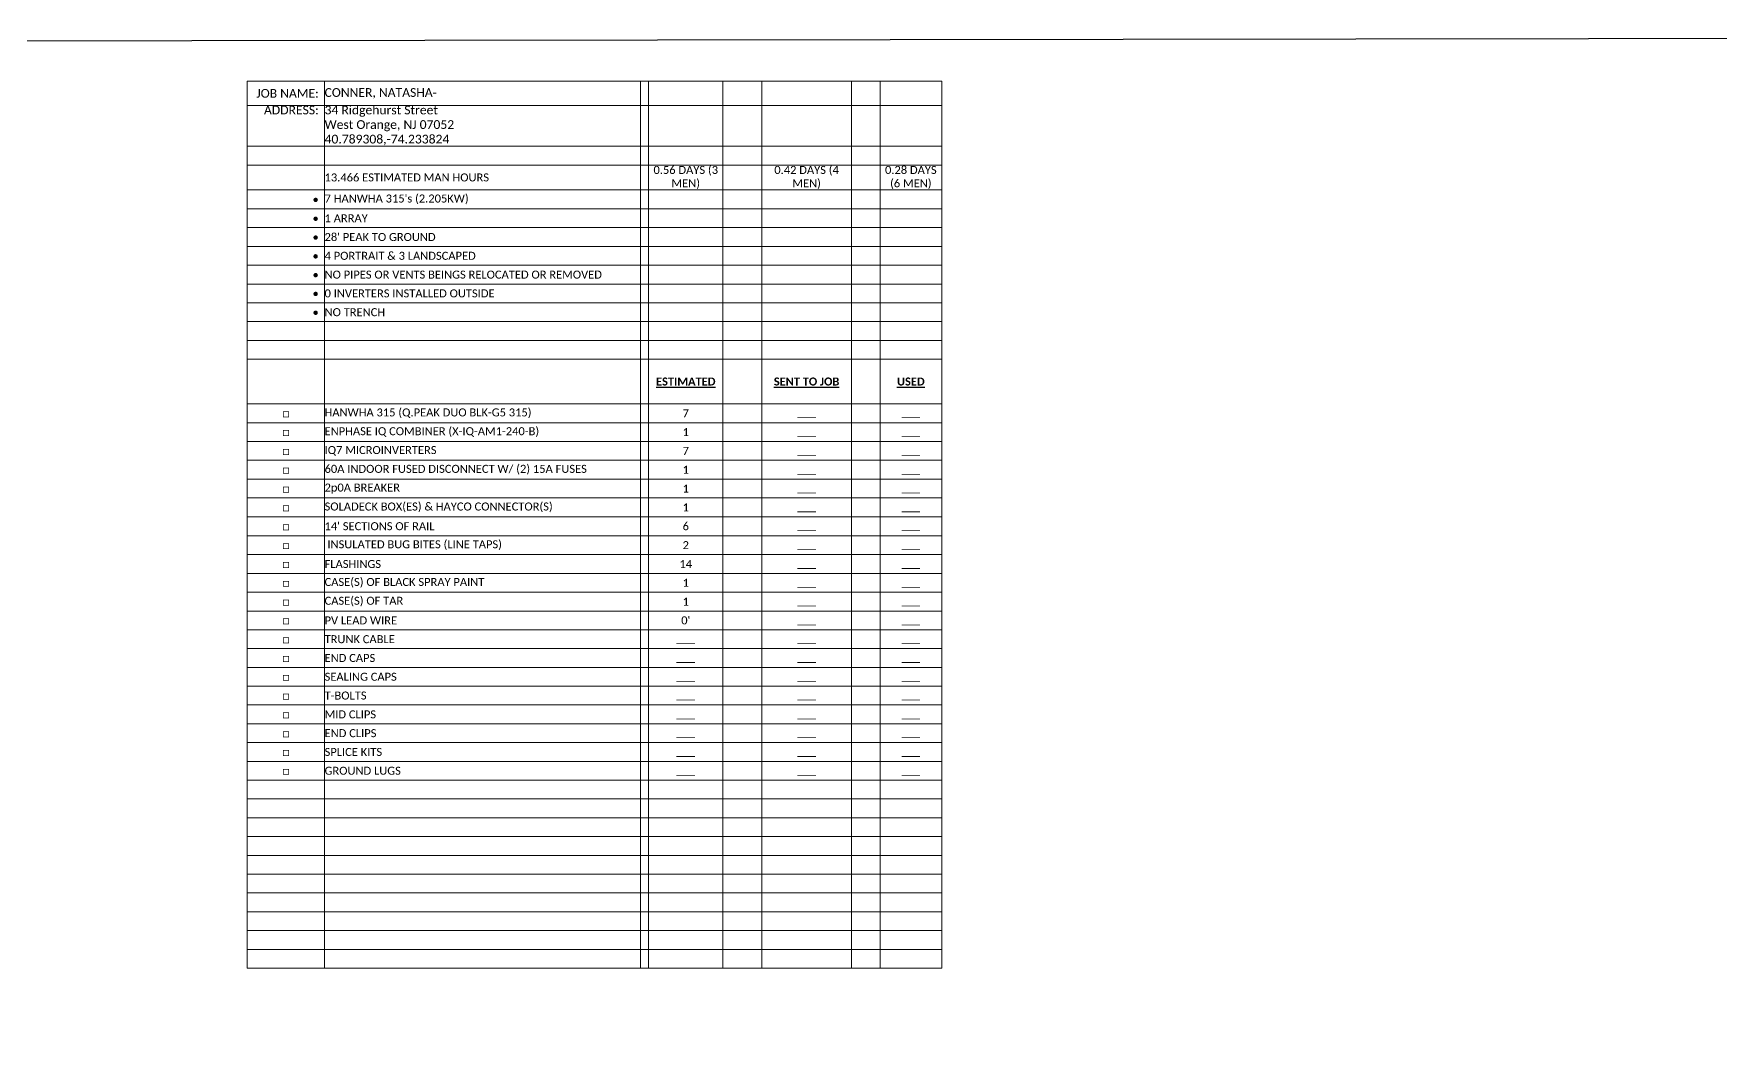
# Model space of a CAD drawing. Header units: feet. Extents: x -13431 to 10768, y 10829 to 29871.
# Drawn here: x 3925 to 4505, y 17239 to 17589 of the extents above; entities that cross this region are included whole.
import ezdxf

# ---------------------------------------------------------------- set-up
doc = ezdxf.new("R2010")
doc.units = ezdxf.units.FT
doc.header["$MEASUREMENT"] = 0
doc.layers.add('LOCKED (NO PRINT)', color=7, linetype='Continuous', plot=False)
doc.styles.get("Standard").update_dxf_attribs({"font": 'CALIBRI.TTF'})

# ---------------------------------------------------------------- blocks, each defined once
blk = doc.blocks.new('*T72')
at = {"layer": 'Defpoints', "color": 8, "linetype": 'ByBlock', "lineweight": 0, "transparency": 16777216}
for p, q in [((0, 0), (238.64, 0)), ((0, 0), (0, -304.92)), ((26.58, 0), (26.58, -304.92)), ((135.2, 0), (135.2, -304.92)), ((137.95, 0), (137.95, -304.92)), ((163.46, 0), (163.46, -304.92)), ((176.81, 0), (176.81, -304.92)), ((207.62, 0), (207.62, -304.92)), ((217.45, 0), (217.45, -304.92)), ((238.64, 0), (238.64, -304.92)), ((0, -8.44), (238.64, -8.44)), ((0, -22.38), (238.64, -22.38)), ((0, -28.85), (238.64, -28.85)), ((0, -37.41), (238.64, -37.41)), ((0, -43.92), (238.64, -43.92)), ((0, -50.38), (238.64, -50.38)), ((0, -56.84), (238.64, -56.84)), ((0, -63.3), (238.64, -63.3)), ((0, -69.76), (238.64, -69.76)), ((0, -76.22), (238.64, -76.22)), ((0, -82.68), (238.64, -82.68)), ((0, -89.15), (238.64, -89.15)), ((0, -95.61), (238.64, -95.61)), ((0, -110.95), (238.64, -110.95)), ((0, -117.42), (238.64, -117.42)), ((0, -123.88), (238.64, -123.88)), ((0, -130.34), (238.64, -130.34)), ((0, -136.84), (238.64, -136.84)), ((0, -143.3), (238.64, -143.3)), ((0, -149.77), (238.64, -149.77)), ((0, -156.27), (238.64, -156.27)), ((0, -162.78), (238.64, -162.78)), ((0, -169.24), (238.64, -169.24)), ((0, -175.7), (238.64, -175.7)), ((0, -182.16), (238.64, -182.16)), ((0, -188.62), (238.64, -188.62)), ((0, -195.08), (238.64, -195.08)), ((0, -201.54), (238.64, -201.54)), ((0, -208), (238.64, -208)), ((0, -214.46), (238.64, -214.46)), ((0, -220.93), (238.64, -220.93)), ((0, -227.39), (238.64, -227.39)), ((0, -233.85), (238.64, -233.85)), ((0, -240.31), (238.64, -240.31)), ((0, -246.77), (238.64, -246.77)), ((0, -253.23), (238.64, -253.23)), ((0, -259.69), (238.64, -259.69)), ((0, -266.15), (238.64, -266.15)), ((0, -272.61), (238.64, -272.61)), ((0, -279.08), (238.64, -279.08)), ((0, -285.54), (238.64, -285.54)), ((0, -292), (238.64, -292)), ((0, -298.46), (238.64, -298.46)), ((0, -304.92), (238.64, -304.92))]:
    blk.add_line(p, q, dxfattribs=at)
at = {"color": 0, "transparency": 16777216}
for s, insert, char_height, width, attachment_point in [('{\\fCalibri|b0|i0|c0;JOB NAME:', (24.58, -4.22), 3, 22.5823, 6), ('{\\fCalibri|b0|i0|c0;CONNER, NATASHA-', (26.58, -4.22), 3, 108.6174, 4), ('{\\fCalibri|b0|i0|c0;', (136.57, -4.22), 2.75, 2.75, 5), ('{\\fCalibri|b0|i0|c0;', (150.7, -4.22), 2.75, 25.5067, 5), ('{\\fCalibri|b0|i0|c0;', (170.14, -4.22), 2.75, 13.3575, 5), ('{\\fCalibri|b0|i0|c0;', (192.22, -4.22), 2.75, 30.8085, 5), ('{\\fCalibri|b0|i0|c0;', (212.53, -4.22), 2.75, 9.8234, 5), ('{\\fCalibri|b0|i0|c0;', (228.04, -4.22), 2.75, 21.1922, 5), ('{\\fCalibri|b0|i0|c0;ADDRESS:', (24.58, -8.44), 3, 22.5823, 3), ('{\\fCalibri|b0|i0|c0;34 Ridgehurst Street^JWest Orange, NJ 07052^J40.789308,-74.233824', (26.58, -8.44), 3, 108.6174, 1), ('{\\fCalibri|b0|i0|c0;', (136.57, -15.41), 2.75, 2.75, 5), ('{\\fCalibri|b0|i0|c0;', (150.7, -15.41), 2.75, 25.5067, 5), ('{\\fCalibri|b0|i0|c0;', (170.14, -15.41), 2.75, 13.3575, 5), ('{\\fCalibri|b0|i0|c0;', (192.22, -15.41), 2.75, 30.8085, 5), ('{\\fCalibri|b0|i0|c0;', (212.53, -15.41), 2.75, 9.8234, 5), ('{\\fCalibri|b0|i0|c0;', (228.04, -15.41), 2.75, 21.1922, 5), ('{\\fCalibri|b0|i0|c0;', (24.58, -25.62), 2.75, 22.5823, 6), ('{\\fCalibri|b0|i0|c0;', (26.58, -25.62), 2.75, 108.6174, 4), ('{\\fCalibri|b0|i0|c0;', (136.57, -25.62), 2.75, 2.75, 5), ('{\\fCalibri|b0|i0|c0;0.56 DAYS (3 MEN)', (150.7, -33.13), 2.75, 25.5067, 5), ('{\\fCalibri|b0|i0|c0;', (150.7, -25.62), 2.75, 25.5067, 5), ('{\\fCalibri|b0|i0|c0;', (170.14, -25.62), 2.75, 13.3575, 5), ('{\\fCalibri|b0|i0|c0;0.42 DAYS (4 MEN)', (192.22, -33.13), 2.75, 30.8085, 5), ('{\\fCalibri|b0|i0|c0;', (192.22, -25.62), 2.75, 30.8085, 5), ('{\\fCalibri|b0|i0|c0;', (212.53, -25.62), 2.75, 9.8234, 5), ('{\\fCalibri|b0|i0|c0;', (228.04, -25.62), 2.75, 21.1922, 5), ('{\\fCalibri|b0|i0|c0;', (24.58, -33.13), 2.75, 22.5823, 6), ('{\\fCalibri|b0|i0|c0;13.466 ESTIMATED MAN HOURS', (26.58, -33.13), 2.75, 108.6174, 4), ('{\\fCalibri|b0|i0|c0;', (136.57, -33.13), 2.75, 2.75, 5), ('{\\fCalibri|b0|i0|c0;', (170.14, -33.13), 2.75, 13.3575, 5), ('{\\fCalibri|b0|i0|c0;', (212.53, -33.13), 2.75, 9.8234, 5), ('{\\fCalibri|b0|i0|c0;0.28 DAYS (6 MEN)', (228.04, -33.13), 2.75, 21.1922, 5), ('{\\fCalibri|b0|i0|c0;•', (24.58, -40.66), 2.75, 22.5823, 6), ("{\\fCalibri|b0|i0|c0;7 HANWHA 315's (2.205KW)", (26.58, -40.66), 2.75, 108.6174, 4), ('{\\fCalibri|b0|i0|c0;1 ARRAY', (26.58, -47.15), 2.75, 108.6174, 4), ('{\\fCalibri|b0|i0|c0;', (136.57, -40.66), 2.75, 2.75, 5), ('{\\fCalibri|b0|i0|c0;', (150.7, -40.66), 2.75, 25.5067, 5), ('{\\fCalibri|b0|i0|c0;', (170.14, -40.66), 2.75, 13.3575, 5), ('{\\fCalibri|b0|i0|c0;', (192.22, -40.66), 2.75, 30.8085, 5), ('{\\fCalibri|b0|i0|c0;', (212.53, -40.66), 2.75, 9.8234, 5), ('{\\fCalibri|b0|i0|c0;', (228.04, -40.66), 2.75, 21.1922, 5), ('{\\fCalibri|b0|i0|c0;•', (24.58, -47.15), 2.75, 22.5823, 6), ("{\\fCalibri|b0|i0|c0;28' PEAK TO GROUND", (26.58, -53.61), 2.75, 108.6174, 4), ('{\\fCalibri|b0|i0|c0;', (136.57, -47.15), 2.75, 2.75, 5), ('{\\fCalibri|b0|i0|c0;', (150.7, -47.15), 2.75, 25.5067, 5), ('{\\fCalibri|b0|i0|c0;', (170.14, -47.15), 2.75, 13.3575, 5), ('{\\fCalibri|b0|i0|c0;', (192.22, -47.15), 2.75, 30.8085, 5), ('{\\fCalibri|b0|i0|c0;', (212.53, -47.15), 2.75, 9.8234, 5), ('{\\fCalibri|b0|i0|c0;', (228.04, -47.15), 2.75, 21.1922, 5), ('{\\fCalibri|b0|i0|c0;•', (24.58, -53.61), 2.75, 22.5823, 6), ('{\\fCalibri|b0|i0|c0;', (136.57, -53.61), 2.75, 2.75, 5), ('{\\fCalibri|b0|i0|c0;', (150.7, -53.61), 2.75, 25.5067, 5), ('{\\fCalibri|b0|i0|c0;', (170.14, -53.61), 2.75, 13.3575, 5), ('{\\fCalibri|b0|i0|c0;', (192.22, -53.61), 2.75, 30.8085, 5), ('{\\fCalibri|b0|i0|c0;', (212.53, -53.61), 2.75, 9.8234, 5), ('{\\fCalibri|b0|i0|c0;', (228.04, -53.61), 2.75, 21.1922, 5), ('{\\fCalibri|b0|i0|c0;•', (24.58, -60.07), 2.75, 22.5823, 6), ('{\\fCalibri|b0|i0|c0;4 PORTRAIT & 3 LANDSCAPED', (26.58, -60.07), 2.75, 108.6174, 4), ('{\\fCalibri|b0|i0|c0;', (136.57, -60.07), 2.75, 2.75, 5), ('{\\fCalibri|b0|i0|c0;', (150.7, -60.07), 2.75, 25.5067, 5), ('{\\fCalibri|b0|i0|c0;', (170.14, -60.07), 2.75, 13.3575, 5), ('{\\fCalibri|b0|i0|c0;', (192.22, -60.07), 2.75, 30.8085, 5), ('{\\fCalibri|b0|i0|c0;', (212.53, -60.07), 2.75, 9.8234, 5), ('{\\fCalibri|b0|i0|c0;', (228.04, -60.07), 2.75, 21.1922, 5), ('{\\fCalibri|b0|i0|c0;•', (24.58, -66.53), 2.75, 22.5823, 6), ('{\\fCalibri|b0|i0|c0;NO PIPES OR VENTS BEINGS RELOCATED OR REMOVED', (26.58, -66.53), 2.75, 108.6174, 4), ('{\\fCalibri|b0|i0|c0;', (136.57, -66.53), 2.75, 2.75, 5), ('{\\fCalibri|b0|i0|c0;', (150.7, -66.53), 2.75, 25.5067, 5), ('{\\fCalibri|b0|i0|c0;', (170.14, -66.53), 2.75, 13.3575, 5), ('{\\fCalibri|b0|i0|c0;', (192.22, -66.53), 2.75, 30.8085, 5), ('{\\fCalibri|b0|i0|c0;', (212.53, -66.53), 2.75, 9.8234, 5), ('{\\fCalibri|b0|i0|c0;', (228.04, -66.53), 2.75, 21.1922, 5), ('{\\fCalibri|b0|i0|c0;•', (24.58, -72.99), 2.75, 22.5823, 6), ('{\\fCalibri|b0|i0|c0;0 INVERTERS INSTALLED OUTSIDE', (26.58, -72.99), 2.75, 108.6174, 4), ('{\\fCalibri|b0|i0|c0;', (136.57, -72.99), 2.75, 2.75, 5), ('{\\fCalibri|b0|i0|c0;', (150.7, -72.99), 2.75, 25.5067, 5), ('{\\fCalibri|b0|i0|c0;', (170.14, -72.99), 2.75, 13.3575, 5), ('{\\fCalibri|b0|i0|c0;', (192.22, -72.99), 2.75, 30.8085, 5), ('{\\fCalibri|b0|i0|c0;', (212.53, -72.99), 2.75, 9.8234, 5), ('{\\fCalibri|b0|i0|c0;', (228.04, -72.99), 2.75, 21.1922, 5), ('{\\fCalibri|b0|i0|c0;•', (24.58, -79.45), 2.75, 22.5823, 6), ('{\\fCalibri|b0|i0|c0;NO TRENCH', (26.58, -79.45), 2.75, 108.6174, 4), ('{\\fCalibri|b0|i0|c0;', (136.57, -79.45), 2.75, 2.75, 5), ('{\\fCalibri|b0|i0|c0;', (150.7, -79.45), 2.75, 25.5067, 5), ('{\\fCalibri|b0|i0|c0;', (170.14, -79.45), 2.75, 13.3575, 5), ('{\\fCalibri|b0|i0|c0;', (192.22, -79.45), 2.75, 30.8085, 5), ('{\\fCalibri|b0|i0|c0;', (212.53, -79.45), 2.75, 9.8234, 5), ('{\\fCalibri|b0|i0|c0;', (228.04, -79.45), 2.75, 21.1922, 5), ('{\\fCalibri|b0|i0|c0;', (24.58, -85.91), 2.75, 22.5823, 6), ('{\\fCalibri|b0|i0|c0;', (26.58, -85.91), 2.75, 108.6174, 4), ('{\\fCalibri|b0|i0|c0;', (136.57, -85.91), 2.75, 2.75, 5), ('{\\fCalibri|b0|i0|c0;', (150.7, -85.91), 2.75, 25.5067, 5), ('{\\fCalibri|b0|i0|c0;', (170.14, -85.91), 2.75, 13.3575, 5), ('{\\fCalibri|b0|i0|c0;', (192.22, -85.91), 2.75, 30.8085, 5), ('{\\fCalibri|b0|i0|c0;', (212.53, -85.91), 2.75, 9.8234, 5), ('{\\fCalibri|b0|i0|c0;', (228.04, -85.91), 2.75, 21.1922, 5), ('{\\fCalibri|b0|i0|c0;', (24.58, -92.38), 2.75, 22.5823, 6), ('{\\fCalibri|b0|i0|c0;', (26.58, -92.38), 2.75, 108.6174, 4), ('{\\fCalibri|b0|i0|c0;', (136.57, -92.38), 2.75, 2.75, 5), ('{\\fCalibri|b0|i0|c0;', (150.7, -92.38), 2.75, 25.5067, 5), ('{\\fCalibri|b0|i0|c0;', (170.14, -92.38), 2.75, 13.3575, 5), ('{\\fCalibri|b0|i0|c0;', (192.22, -92.38), 2.75, 30.8085, 5), ('{\\fCalibri|b0|i0|c0;', (212.53, -92.38), 2.75, 9.8234, 5), ('{\\fCalibri|b0|i0|c0;', (228.04, -92.38), 2.75, 21.1922, 5), ('{\\fCalibri|b0|i0|c0;', (13.29, -103.28), 2.75, 22.5823, 5), ('{\\fCalibri|b0|i0|c0;', (26.58, -103.28), 2.75, 108.6174, 4), ('{\\fCalibri|b0|i0|c0;', (136.57, -103.28), 2.75, 2.75, 5), ('{\\fCalibri|b1|i0|c0;\\LESTIMATED', (150.7, -103.28), 2.75, 25.5067, 5), ('{\\fCalibri|b0|i0|c0;', (170.14, -103.28), 2.75, 13.3575, 5), ('{\\fCalibri|b1|i0|c0;\\LSENT TO JOB', (192.22, -103.28), 2.75, 30.8085, 5), ('{\\fCalibri|b0|i0|c0;', (212.53, -103.28), 2.75, 9.8234, 5), ('{\\fCalibri|b1|i0|c0;\\LUSED', (228.04, -103.28), 2.75, 21.1922, 5), ('{\\fCalibri|b0|i0|c0;□', (13.29, -114.19), 2.75, 22.5823, 5), ('{\\fCalibri|b0|i0|c0;HANWHA 315 (Q.PEAK DUO BLK-G5 315)', (26.58, -114.19), 2.75, 108.6174, 4), ('{\\fCalibri|b0|i0|c0;', (136.57, -114.19), 2.75, 2.75, 5), ('{\\fCalibri|b0|i0|c0;7', (150.7, -114.19), 2.75, 25.5067, 5), ('{\\fCalibri|b0|i0|c0;', (170.14, -114.19), 2.75, 13.3575, 5), ('{\\fCalibri|b0|i0|c0;___', (192.22, -114.19), 2.75, 30.8085, 5), ('{\\fCalibri|b0|i0|c0;', (212.53, -114.19), 2.75, 9.8234, 5), ('{\\fCalibri|b0|i0|c0;___', (228.04, -114.19), 2.75, 21.1922, 5), ('{\\fCalibri|b0|i0|c0;□', (13.29, -120.65), 2.75, 22.5823, 5), ('{\\fCalibri|b0|i0|c0;ENPHASE IQ COMBINER (X-IQ-AM1-240-B)', (26.58, -120.65), 2.75, 108.6174, 4), ('{\\fCalibri|b0|i0|c0;', (136.57, -120.65), 2.75, 2.75, 5), ('{\\fCalibri|b0|i0|c0;1', (150.7, -120.65), 2.75, 25.5067, 5), ('{\\fCalibri|b0|i0|c0;', (170.14, -120.65), 2.75, 13.3575, 5), ('{\\fCalibri|b0|i0|c0;', (212.53, -120.65), 2.75, 9.8234, 5), ('{\\fCalibri|b0|i0|c0;□', (13.29, -127.11), 2.75, 22.5823, 5), ('{\\fCalibri|b0|i0|c0;IQ7 MICROINVERTERS', (26.58, -127.11), 2.75, 108.6174, 4), ('{\\fCalibri|b0|i0|c0;', (136.57, -127.11), 2.75, 2.75, 5), ('{\\fCalibri|b0|i0|c0;7', (150.7, -127.11), 2.75, 25.5067, 5), ('{\\fCalibri|b0|i0|c0;', (170.14, -127.11), 2.75, 13.3575, 5), ('{\\fCalibri|b0|i0|c0;___', (192.22, -120.65), 2.75, 30.8085, 5), ('{\\fCalibri|b0|i0|c0;', (212.53, -127.11), 2.75, 9.8234, 5), ('{\\fCalibri|b0|i0|c0;___', (228.04, -120.65), 2.75, 21.1922, 5), ('{\\fCalibri|b0|i0|c0;□', (13.29, -133.59), 2.75, 22.5823, 5), ('{\\fCalibri|b0|i0|c0;60A INDOOR FUSED DISCONNECT W/ (2) 15A FUSES', (26.58, -133.59), 2.75, 108.6174, 4), ('{\\fCalibri|b0|i0|c0;1', (150.7, -133.59), 2.75, 25.5067, 5), ('{\\fCalibri|b0|i0|c0;___', (192.22, -127.11), 2.75, 30.8085, 5), ('{\\fCalibri|b0|i0|c0;___', (228.04, -127.11), 2.75, 21.1922, 5), ('{\\fCalibri|b0|i0|c0;2p0A BREAKER', (26.58, -140.07), 2.75, 108.6174, 4), ('{\\fCalibri|b0|i0|c0;', (136.57, -133.59), 2.75, 2.75, 5), ('{\\fCalibri|b0|i0|c0;1', (150.7, -140.07), 2.75, 25.5067, 5), ('{\\fCalibri|b0|i0|c0;', (170.14, -133.59), 2.75, 13.3575, 5), ('{\\fCalibri|b0|i0|c0;___', (192.22, -133.59), 2.75, 30.8085, 5), ('{\\fCalibri|b0|i0|c0;', (212.53, -133.59), 2.75, 9.8234, 5), ('{\\fCalibri|b0|i0|c0;___', (228.04, -133.59), 2.75, 21.1922, 5), ('{\\fCalibri|b0|i0|c0;□', (13.29, -140.07), 2.75, 22.5823, 5), ('{\\fCalibri|b0|i0|c0;SOLADECK BOX(ES) & HAYCO CONNECTOR(S)', (26.58, -146.53), 2.75, 108.6174, 4), ('{\\fCalibri|b0|i0|c0;', (136.57, -140.07), 2.75, 2.75, 5), ('{\\fCalibri|b0|i0|c0;', (170.14, -140.07), 2.75, 13.3575, 5), ('{\\fCalibri|b0|i0|c0;___', (192.22, -140.07), 2.75, 30.8085, 5), ('{\\fCalibri|b0|i0|c0;', (212.53, -140.07), 2.75, 9.8234, 5), ('{\\fCalibri|b0|i0|c0;___', (228.04, -140.07), 2.75, 21.1922, 5), ('{\\fCalibri|b0|i0|c0;□', (13.29, -146.53), 2.75, 22.5823, 5), ('{\\fCalibri|b0|i0|c0;', (136.57, -146.53), 2.75, 2.75, 5), ('{\\fCalibri|b0|i0|c0;1', (150.7, -146.53), 2.75, 25.5067, 5), ('{\\fCalibri|b0|i0|c0;', (170.14, -146.53), 2.75, 13.3575, 5), ('{\\fCalibri|b0|i0|c0;___', (192.22, -146.53), 2.75, 30.8085, 5), ('{\\fCalibri|b0|i0|c0;', (212.53, -146.53), 2.75, 9.8234, 5), ('{\\fCalibri|b0|i0|c0;___', (228.04, -146.53), 2.75, 21.1922, 5), ('{\\fCalibri|b0|i0|c0;□', (13.29, -153.02), 2.75, 22.5823, 5), ("{\\fCalibri|b0|i0|c0;14' SECTIONS OF RAIL", (26.58, -153.02), 2.75, 108.6174, 4), ('{\\fCalibri|b0|i0|c0;', (136.57, -153.02), 2.75, 2.75, 5), ('{\\fCalibri|b0|i0|c0;6', (150.7, -153.02), 2.75, 25.5067, 5), ('{\\fCalibri|b0|i0|c0;', (170.14, -153.02), 2.75, 13.3575, 5), ('{\\fCalibri|b0|i0|c0;___', (192.22, -153.02), 2.75, 30.8085, 5), ('{\\fCalibri|b0|i0|c0;', (212.53, -153.02), 2.75, 9.8234, 5), ('{\\fCalibri|b0|i0|c0;___', (228.04, -153.02), 2.75, 21.1922, 5), ('{\\fCalibri|b0|i0|c0;□', (13.29, -159.52), 2.75, 22.5823, 5), ('{\\fCalibri|b0|i0|c0; INSULATED BUG BITES (LINE TAPS)', (26.58, -159.52), 2.75, 108.6174, 4), ('{\\fCalibri|b0|i0|c0;', (136.57, -159.52), 2.75, 2.75, 5), ('{\\fCalibri|b0|i0|c0;2', (150.7, -159.52), 2.75, 25.5067, 5), ('{\\fCalibri|b0|i0|c0;', (170.14, -159.52), 2.75, 13.3575, 5), ('{\\fCalibri|b0|i0|c0;___', (192.22, -159.52), 2.75, 30.8085, 5), ('{\\fCalibri|b0|i0|c0;', (212.53, -159.52), 2.75, 9.8234, 5), ('{\\fCalibri|b0|i0|c0;___', (228.04, -159.52), 2.75, 21.1922, 5), ('{\\fCalibri|b0|i0|c0;□', (13.29, -166.01), 2.75, 22.5823, 5), ('{\\fCalibri|b0|i0|c0;FLASHINGS', (26.58, -166.01), 2.75, 108.6174, 4), ('{\\fCalibri|b0|i0|c0;', (136.57, -166.01), 2.75, 2.75, 5), ('{\\fCalibri|b0|i0|c0;14', (150.7, -166.01), 2.75, 25.5067, 5), ('{\\fCalibri|b0|i0|c0;', (170.14, -166.01), 2.75, 13.3575, 5), ('{\\fCalibri|b0|i0|c0;___', (192.22, -166.01), 2.75, 30.8085, 5), ('{\\fCalibri|b0|i0|c0;', (212.53, -166.01), 2.75, 9.8234, 5), ('{\\fCalibri|b0|i0|c0;___', (228.04, -166.01), 2.75, 21.1922, 5), ('{\\fCalibri|b0|i0|c0;□', (13.29, -172.47), 2.75, 22.5823, 5), ('{\\fCalibri|b0|i0|c0;CASE(S) OF BLACK SPRAY PAINT', (26.58, -172.47), 2.75, 108.6174, 4), ('{\\fCalibri|b0|i0|c0;', (136.57, -172.47), 2.75, 2.75, 5), ('{\\fCalibri|b0|i0|c0;1', (150.7, -172.47), 2.75, 25.5067, 5), ('{\\fCalibri|b0|i0|c0;', (170.14, -172.47), 2.75, 13.3575, 5), ('{\\fCalibri|b0|i0|c0;', (212.53, -172.47), 2.75, 9.8234, 5), ('{\\fCalibri|b0|i0|c0;□', (13.29, -178.93), 2.75, 22.5823, 5), ('{\\fCalibri|b0|i0|c0;CASE(S) OF TAR', (26.58, -178.93), 2.75, 108.6174, 4), ('{\\fCalibri|b0|i0|c0;', (136.57, -178.93), 2.75, 2.75, 5), ('{\\fCalibri|b0|i0|c0;1', (150.7, -178.93), 2.75, 25.5067, 5), ('{\\fCalibri|b0|i0|c0;', (170.14, -178.93), 2.75, 13.3575, 5), ('{\\fCalibri|b0|i0|c0;___', (192.22, -172.47), 2.75, 30.8085, 5), ('{\\fCalibri|b0|i0|c0;', (212.53, -178.93), 2.75, 9.8234, 5), ('{\\fCalibri|b0|i0|c0;___', (228.04, -172.47), 2.75, 21.1922, 5), ('{\\fCalibri|b0|i0|c0;□', (13.29, -185.39), 2.75, 22.5823, 5), ('{\\fCalibri|b0|i0|c0;PV LEAD WIRE', (26.58, -185.39), 2.75, 108.6174, 4), ('{\\fCalibri|b0|i0|c0;', (136.57, -185.39), 2.75, 2.75, 5), ("{\\fCalibri|b0|i0|c0;0'", (150.7, -185.39), 2.75, 25.5067, 5), ('{\\fCalibri|b0|i0|c0;', (170.14, -185.39), 2.75, 13.3575, 5), ('{\\fCalibri|b0|i0|c0;___', (192.22, -178.93), 2.75, 30.8085, 5), ('{\\fCalibri|b0|i0|c0;', (212.53, -185.39), 2.75, 9.8234, 5), ('{\\fCalibri|b0|i0|c0;___', (228.04, -178.93), 2.75, 21.1922, 5), ('{\\fCalibri|b0|i0|c0;□', (13.29, -191.85), 2.75, 22.5823, 5), ('{\\fCalibri|b0|i0|c0;TRUNK CABLE', (26.58, -191.85), 2.75, 108.6174, 4), ('{\\fCalibri|b0|i0|c0;___', (192.22, -185.39), 2.75, 30.8085, 5), ('{\\fCalibri|b0|i0|c0;___', (228.04, -185.39), 2.75, 21.1922, 5), ('{\\fCalibri|b0|i0|c0;END CAPS', (26.58, -198.31), 2.75, 108.6174, 4), ('{\\fCalibri|b0|i0|c0;', (136.57, -191.85), 2.75, 2.75, 5), ('{\\fCalibri|b0|i0|c0;___', (150.7, -191.85), 2.75, 25.5067, 5), ('{\\fCalibri|b0|i0|c0;', (170.14, -191.85), 2.75, 13.3575, 5), ('{\\fCalibri|b0|i0|c0;___', (192.22, -191.85), 2.75, 30.8085, 5), ('{\\fCalibri|b0|i0|c0;', (212.53, -191.85), 2.75, 9.8234, 5), ('{\\fCalibri|b0|i0|c0;___', (228.04, -191.85), 2.75, 21.1922, 5), ('{\\fCalibri|b0|i0|c0;□', (13.29, -198.31), 2.75, 22.5823, 5), ('{\\fCalibri|b0|i0|c0;', (136.57, -198.31), 2.75, 2.75, 5), ('{\\fCalibri|b0|i0|c0;___', (150.7, -198.31), 2.75, 25.5067, 5), ('{\\fCalibri|b0|i0|c0;', (170.14, -198.31), 2.75, 13.3575, 5), ('{\\fCalibri|b0|i0|c0;___', (192.22, -198.31), 2.75, 30.8085, 5), ('{\\fCalibri|b0|i0|c0;', (212.53, -198.31), 2.75, 9.8234, 5), ('{\\fCalibri|b0|i0|c0;___', (228.04, -198.31), 2.75, 21.1922, 5), ('{\\fCalibri|b0|i0|c0;□', (13.29, -204.77), 2.75, 22.5823, 5), ('{\\fCalibri|b0|i0|c0;SEALING CAPS', (26.58, -204.77), 2.75, 108.6174, 4), ('{\\fCalibri|b0|i0|c0;', (136.57, -204.77), 2.75, 2.75, 5), ('{\\fCalibri|b0|i0|c0;___', (150.7, -204.77), 2.75, 25.5067, 5), ('{\\fCalibri|b0|i0|c0;', (170.14, -204.77), 2.75, 13.3575, 5), ('{\\fCalibri|b0|i0|c0;___', (192.22, -204.77), 2.75, 30.8085, 5), ('{\\fCalibri|b0|i0|c0;', (212.53, -204.77), 2.75, 9.8234, 5), ('{\\fCalibri|b0|i0|c0;___', (228.04, -204.77), 2.75, 21.1922, 5), ('{\\fCalibri|b0|i0|c0;□', (13.29, -211.23), 2.75, 22.5823, 5), ('{\\fCalibri|b0|i0|c0;T-BOLTS', (26.58, -211.23), 2.75, 108.6174, 4), ('{\\fCalibri|b0|i0|c0;', (136.57, -211.23), 2.75, 2.75, 5), ('{\\fCalibri|b0|i0|c0;___', (150.7, -211.23), 2.75, 25.5067, 5), ('{\\fCalibri|b0|i0|c0;', (170.14, -211.23), 2.75, 13.3575, 5), ('{\\fCalibri|b0|i0|c0;___', (192.22, -211.23), 2.75, 30.8085, 5), ('{\\fCalibri|b0|i0|c0;', (212.53, -211.23), 2.75, 9.8234, 5), ('{\\fCalibri|b0|i0|c0;___', (228.04, -211.23), 2.75, 21.1922, 5), ('{\\fCalibri|b0|i0|c0;□', (13.29, -217.7), 2.75, 22.5823, 5), ('{\\fCalibri|b0|i0|c0;MID CLIPS', (26.58, -217.7), 2.75, 108.6174, 4), ('{\\fCalibri|b0|i0|c0;', (136.57, -217.7), 2.75, 2.75, 5), ('{\\fCalibri|b0|i0|c0;___', (150.7, -217.7), 2.75, 25.5067, 5), ('{\\fCalibri|b0|i0|c0;', (170.14, -217.7), 2.75, 13.3575, 5), ('{\\fCalibri|b0|i0|c0;___', (192.22, -217.7), 2.75, 30.8085, 5), ('{\\fCalibri|b0|i0|c0;', (212.53, -217.7), 2.75, 9.8234, 5), ('{\\fCalibri|b0|i0|c0;___', (228.04, -217.7), 2.75, 21.1922, 5), ('{\\fCalibri|b0|i0|c0;□', (13.29, -224.16), 2.75, 22.5823, 5), ('{\\fCalibri|b0|i0|c0;END CLIPS', (26.58, -224.16), 2.75, 108.6174, 4), ('{\\fCalibri|b0|i0|c0;', (136.57, -224.16), 2.75, 2.75, 5), ('{\\fCalibri|b0|i0|c0;___', (150.7, -224.16), 2.75, 25.5067, 5), ('{\\fCalibri|b0|i0|c0;', (170.14, -224.16), 2.75, 13.3575, 5), ('{\\fCalibri|b0|i0|c0;___', (192.22, -224.16), 2.75, 30.8085, 5), ('{\\fCalibri|b0|i0|c0;', (212.53, -224.16), 2.75, 9.8234, 5), ('{\\fCalibri|b0|i0|c0;___', (228.04, -224.16), 2.75, 21.1922, 5), ('{\\fCalibri|b0|i0|c0;□', (13.29, -230.62), 2.75, 22.5823, 5), ('{\\fCalibri|b0|i0|c0;SPLICE KITS', (26.58, -230.62), 2.75, 108.6174, 4), ('{\\fCalibri|b0|i0|c0;', (136.57, -230.62), 2.75, 2.75, 5), ('{\\fCalibri|b0|i0|c0;', (170.14, -230.62), 2.75, 13.3575, 5), ('{\\fCalibri|b0|i0|c0;', (212.53, -230.62), 2.75, 9.8234, 5), ('{\\fCalibri|b0|i0|c0;□', (13.29, -237.08), 2.75, 22.5823, 5), ('{\\fCalibri|b0|i0|c0;GROUND LUGS', (26.58, -237.08), 2.75, 108.6174, 4), ('{\\fCalibri|b0|i0|c0;', (136.57, -237.08), 2.75, 2.75, 5), ('{\\fCalibri|b0|i0|c0;___', (150.7, -230.62), 2.75, 25.5067, 5), ('{\\fCalibri|b0|i0|c0;', (170.14, -237.08), 2.75, 13.3575, 5), ('{\\fCalibri|b0|i0|c0;___', (192.22, -230.62), 2.75, 30.8085, 5), ('{\\fCalibri|b0|i0|c0;', (212.53, -237.08), 2.75, 9.8234, 5), ('{\\fCalibri|b0|i0|c0;___', (228.04, -230.62), 2.75, 21.1922, 5), ('{\\fCalibri|b0|i0|c0;___', (150.7, -237.08), 2.75, 25.5067, 5), ('{\\fCalibri|b0|i0|c0;___', (192.22, -237.08), 2.75, 30.8085, 5), ('{\\fCalibri|b0|i0|c0;___', (228.04, -237.08), 2.75, 21.1922, 5), ('{\\fCalibri|b0|i0|c0;', (13.29, -243.54), 2.75, 22.5823, 5), ('{\\fCalibri|b0|i0|c0;', (26.58, -243.54), 2.75, 108.6174, 4), ('{\\fCalibri|b0|i0|c0;', (136.57, -243.54), 2.75, 2.75, 5), ('{\\fCalibri|b0|i0|c0;', (150.7, -243.54), 2.75, 25.5067, 5), ('{\\fCalibri|b0|i0|c0;', (170.14, -243.54), 2.75, 13.3575, 5), ('{\\fCalibri|b0|i0|c0;', (192.22, -243.54), 2.75, 30.8085, 5), ('{\\fCalibri|b0|i0|c0;', (212.53, -243.54), 2.75, 9.8234, 5), ('{\\fCalibri|b0|i0|c0;', (228.04, -243.54), 2.75, 21.1922, 5), ('{\\fCalibri|b0|i0|c0;', (13.29, -250), 2.75, 22.5823, 5), ('{\\fCalibri|b0|i0|c0;', (26.58, -250), 2.75, 108.6174, 4), ('{\\fCalibri|b0|i0|c0;', (136.57, -250), 2.75, 2.75, 5), ('{\\fCalibri|b0|i0|c0;', (150.7, -250), 2.75, 25.5067, 5), ('{\\fCalibri|b0|i0|c0;', (170.14, -250), 2.75, 13.3575, 5), ('{\\fCalibri|b0|i0|c0;', (192.22, -250), 2.75, 30.8085, 5), ('{\\fCalibri|b0|i0|c0;', (212.53, -250), 2.75, 9.8234, 5), ('{\\fCalibri|b0|i0|c0;', (228.04, -250), 2.75, 21.1922, 5), ('{\\fCalibri|b0|i0|c0;', (13.29, -256.46), 2.75, 22.5823, 5), ('{\\fCalibri|b0|i0|c0;', (26.58, -256.46), 2.75, 108.6174, 4), ('{\\fCalibri|b0|i0|c0;', (136.57, -256.46), 2.75, 2.75, 5), ('{\\fCalibri|b0|i0|c0;', (150.7, -256.46), 2.75, 25.5067, 5), ('{\\fCalibri|b0|i0|c0;', (170.14, -256.46), 2.75, 13.3575, 5), ('{\\fCalibri|b0|i0|c0;', (192.22, -256.46), 2.75, 30.8085, 5), ('{\\fCalibri|b0|i0|c0;', (212.53, -256.46), 2.75, 9.8234, 5), ('{\\fCalibri|b0|i0|c0;', (228.04, -256.46), 2.75, 21.1922, 5), ('{\\fCalibri|b0|i0|c0;', (13.29, -262.92), 2.75, 22.5823, 5), ('{\\fCalibri|b0|i0|c0;', (26.58, -262.92), 2.75, 108.6174, 4), ('{\\fCalibri|b0|i0|c0;', (136.57, -262.92), 2.75, 2.75, 5), ('{\\fCalibri|b0|i0|c0;', (150.7, -262.92), 2.75, 25.5067, 5), ('{\\fCalibri|b0|i0|c0;', (170.14, -262.92), 2.75, 13.3575, 5), ('{\\fCalibri|b0|i0|c0;', (192.22, -262.92), 2.75, 30.8085, 5), ('{\\fCalibri|b0|i0|c0;', (212.53, -262.92), 2.75, 9.8234, 5), ('{\\fCalibri|b0|i0|c0;', (228.04, -262.92), 2.75, 21.1922, 5), ('{\\fCalibri|b0|i0|c0;', (13.29, -269.38), 2.75, 22.5823, 5), ('{\\fCalibri|b0|i0|c0;', (26.58, -269.38), 2.75, 108.6174, 4), ('{\\fCalibri|b0|i0|c0;', (136.57, -269.38), 2.75, 2.75, 5), ('{\\fCalibri|b0|i0|c0;', (150.7, -269.38), 2.75, 25.5067, 5), ('{\\fCalibri|b0|i0|c0;', (170.14, -269.38), 2.75, 13.3575, 5), ('{\\fCalibri|b0|i0|c0;', (192.22, -269.38), 2.75, 30.8085, 5), ('{\\fCalibri|b0|i0|c0;', (212.53, -269.38), 2.75, 9.8234, 5), ('{\\fCalibri|b0|i0|c0;', (228.04, -269.38), 2.75, 21.1922, 5), ('{\\fCalibri|b0|i0|c0;', (13.29, -275.85), 2.75, 22.5823, 5), ('{\\fCalibri|b0|i0|c0;', (26.58, -275.85), 2.75, 108.6174, 4), ('{\\fCalibri|b0|i0|c0;', (136.57, -275.85), 2.75, 2.75, 5), ('{\\fCalibri|b0|i0|c0;', (150.7, -275.85), 2.75, 25.5067, 5), ('{\\fCalibri|b0|i0|c0;', (170.14, -275.85), 2.75, 13.3575, 5), ('{\\fCalibri|b0|i0|c0;', (192.22, -275.85), 2.75, 30.8085, 5), ('{\\fCalibri|b0|i0|c0;', (212.53, -275.85), 2.75, 9.8234, 5), ('{\\fCalibri|b0|i0|c0;', (228.04, -275.85), 2.75, 21.1922, 5), ('{\\fCalibri|b0|i0|c0;', (13.29, -282.31), 2.75, 22.5823, 5), ('{\\fCalibri|b0|i0|c0;', (26.58, -282.31), 2.75, 108.6174, 4), ('{\\fCalibri|b0|i0|c0;', (136.57, -282.31), 2.75, 2.75, 5), ('{\\fCalibri|b0|i0|c0;', (150.7, -282.31), 2.75, 25.5067, 5), ('{\\fCalibri|b0|i0|c0;', (170.14, -282.31), 2.75, 13.3575, 5), ('{\\fCalibri|b0|i0|c0;', (192.22, -282.31), 2.75, 30.8085, 5), ('{\\fCalibri|b0|i0|c0;', (212.53, -282.31), 2.75, 9.8234, 5), ('{\\fCalibri|b0|i0|c0;', (228.04, -282.31), 2.75, 21.1922, 5), ('{\\fCalibri|b0|i0|c0;', (13.29, -288.77), 2.75, 22.5823, 5), ('{\\fCalibri|b0|i0|c0;', (26.58, -288.77), 2.75, 108.6174, 4), ('{\\fCalibri|b0|i0|c0;', (136.57, -288.77), 2.75, 2.75, 5), ('{\\fCalibri|b0|i0|c0;', (150.7, -288.77), 2.75, 25.5067, 5), ('{\\fCalibri|b0|i0|c0;', (170.14, -288.77), 2.75, 13.3575, 5), ('{\\fCalibri|b0|i0|c0;', (192.22, -288.77), 2.75, 30.8085, 5), ('{\\fCalibri|b0|i0|c0;', (212.53, -288.77), 2.75, 9.8234, 5), ('{\\fCalibri|b0|i0|c0;', (228.04, -288.77), 2.75, 21.1922, 5), ('{\\fCalibri|b0|i0|c0;', (13.29, -295.23), 2.75, 22.5823, 5), ('{\\fCalibri|b0|i0|c0;', (26.58, -295.23), 2.75, 108.6174, 4), ('{\\fCalibri|b0|i0|c0;', (136.57, -295.23), 2.75, 2.75, 5), ('{\\fCalibri|b0|i0|c0;', (150.7, -295.23), 2.75, 25.5067, 5), ('{\\fCalibri|b0|i0|c0;', (170.14, -295.23), 2.75, 13.3575, 5), ('{\\fCalibri|b0|i0|c0;', (192.22, -295.23), 2.75, 30.8085, 5), ('{\\fCalibri|b0|i0|c0;', (212.53, -295.23), 2.75, 9.8234, 5), ('{\\fCalibri|b0|i0|c0;', (228.04, -295.23), 2.75, 21.1922, 5), ('{\\fCalibri|b0|i0|c0;', (13.29, -301.69), 2.75, 22.5823, 5), ('{\\fCalibri|b0|i0|c0;', (26.58, -301.69), 2.75, 108.6174, 4), ('{\\fCalibri|b0|i0|c0;', (136.57, -301.69), 2.75, 2.75, 5), ('{\\fCalibri|b0|i0|c0;', (150.7, -301.69), 2.75, 25.5067, 5), ('{\\fCalibri|b0|i0|c0;', (170.14, -301.69), 2.75, 13.3575, 5), ('{\\fCalibri|b0|i0|c0;', (192.22, -301.69), 2.75, 30.8085, 5), ('{\\fCalibri|b0|i0|c0;', (212.53, -301.69), 2.75, 9.8234, 5), ('{\\fCalibri|b0|i0|c0;', (228.04, -301.69), 2.75, 21.1922, 5)]:
    blk.add_mtext(s, dxfattribs=dict(at, insert=insert, char_height=char_height, width=width, attachment_point=attachment_point))

msp = doc.modelspace()

# ---------------------------------------------------------------- linework, layer by layer
at = {"layer": 'LOCKED (NO PRINT)', "color": 1, "linetype": 'Continuous'}
msp.add_lwpolyline([(5659.58, 17589.32), (3899.63, 17586.77), (3899.63, 16777.63), (5659.58, 16780.18)], close=True, dxfattribs=at).dxf.unprotected_set("ltscale", 0)

# ---------------------------------------------------------------- block references
msp.add_blockref('*T72', (3998.76, 17573.03))

doc.saveas('drawing.dxf')
